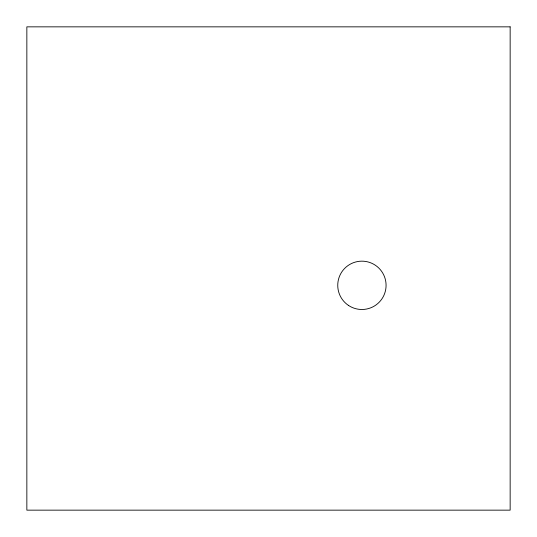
<?xml version="1.0" encoding="UTF-8"?>
<svg xmlns="http://www.w3.org/2000/svg" width="537" height="537" viewBox="0 0 537 537"><rect width="100%" height="100%" fill="white"/><g stroke="black" fill="none" stroke-linecap="round" stroke-linejoin="round"><path stroke-width="0.81" d="M510.15 26.85L26.85 26.85L26.85 510.15L510.15 510.15L510.15 26.85M348.365 305.338A24.165 24.165 0 0 0 386.016 287.053A24.165 24.165 0 0 0 351.352 263.593A24.165 24.165 0 0 0 348.365 305.338"/></g></svg>
